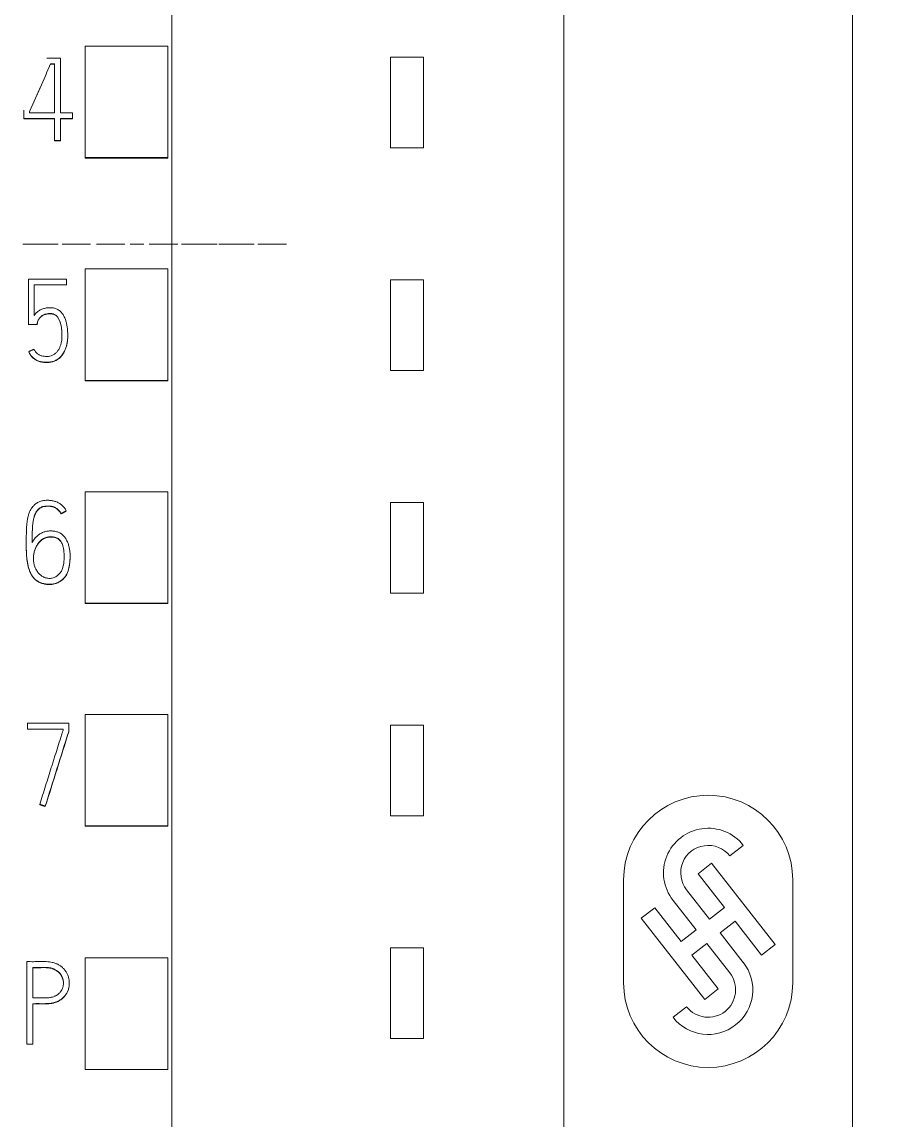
# Model space of a CAD drawing. Header units: millimetres. Extents: x 42151 to 59780, y 37376 to 44547.
# Drawn here: x 48066.19 to 48087.11, y 43200.67 to 43227.3 of the extents above; entities that cross this region are included whole.
import ezdxf

# ---------------------------------------------------------------- set-up
doc = ezdxf.new("R2010")
doc.units = ezdxf.units.MM
doc.set_wipeout_variables(frame=1)
doc.layers.add('000-PI-Oprema', color=30, linetype='Continuous', lineweight=5)
doc.layers.add('SI-ORMAR-Oprema', color=30, linetype='Continuous', lineweight=5)

# ---------------------------------------------------------------- blocks, each defined once
blk = doc.blocks.new('6ES7522-1BL01-0AB0')
blk.add_wipeout([(-17.4, 69.029), (17.4, 69.029), (17.4, -77.971), (-17.4, -77.971)]).dxf.layer = 'SI-ORMAR-Oprema'
at = {"layer": 'SI-ORMAR-Oprema', "linetype": 'Continuous'}
for p, q in [((-13, 54.429), (-13, -54.387)), ((-3.5, -51.671), (-3.5, 26.171)), ((3.5, 26.171), (3.5, -51.671)), ((-15.1, -25.21), (-15.1, -22.509)), ((-13.1, -22.509), (-15.1, -22.509)), ((-13.1, -25.21), (-13.1, -22.509)), ((-16.032, -22.797), (-15.702, -22.797)), ((-15.702, -22.797), (-15.702, -24.127)), ((-7.7, -24.971), (-7.7, -22.771)), ((-7.7, -22.771), (-6.9, -22.771)), ((-6.9, -22.771), (-6.9, -24.971)), ((-15.94, -22.935), (-15.94, -22.941)), ((-15.843, -22.935), (-15.94, -22.935)), ((-15.94, -22.941), (-15.843, -22.941)), ((-15.843, -24.127), (-15.843, -22.935)), ((-16.592, -24.266), (-16.592, -24.061)), ((-16.454, -24.091), (-16.454, -24.127)), ((-16.454, -24.127), (-15.843, -24.127)), ((-15.702, -24.127), (-15.408, -24.127)), ((-15.408, -24.127), (-15.408, -24.266)), ((-16.592, -24.266), (-16.592, -24.272)), ((-15.843, -24.266), (-16.592, -24.266)), ((-16.592, -24.272), (-15.843, -24.272)), ((-15.843, -24.796), (-15.843, -24.266)), ((-15.702, -24.266), (-15.702, -24.796)), ((-15.408, -24.266), (-15.702, -24.266)), ((-15.702, -24.272), (-15.408, -24.272)), ((-15.408, -24.266), (-15.408, -24.272)), ((-15.843, -24.796), (-15.843, -24.802)), ((-15.702, -24.796), (-15.843, -24.796)), ((-15.843, -24.802), (-15.702, -24.802)), ((-15.702, -24.796), (-15.702, -24.802)), ((-6.9, -24.971), (-7.7, -24.971)), ((-15.1, -25.222), (-15.1, -25.21)), ((-13.1, -25.21), (-15.1, -25.21)), ((-13.1, -25.222), (-15.1, -25.222)), ((-13.1, -25.222), (-13.1, -25.21)), ((-15.1, -30.612), (-15.1, -27.911)), ((-13.1, -27.911), (-15.1, -27.911)), ((-13.1, -30.612), (-13.1, -27.911)), ((-16.476, -28.159), (-16.476, -29.257)), ((-15.552, -28.159), (-16.476, -28.159)), ((-15.552, -28.297), (-15.552, -28.159)), ((-7.7, -30.371), (-7.7, -28.171)), ((-7.7, -28.171), (-6.9, -28.171)), ((-6.9, -28.171), (-6.9, -30.371)), ((-16.337, -29.035), (-16.337, -28.297)), ((-16.337, -28.297), (-15.552, -28.297)), ((-15.552, -28.297), (-15.552, -28.304)), ((-16.476, -29.257), (-16.476, -29.263)), ((-16.476, -29.257), (-16.265, -29.257)), ((-16.265, -29.257), (-16.265, -29.263)), ((-15.524, -29.522), (-15.524, -29.516)), ((-16.47, -29.914), (-16.47, -29.921)), ((-15.1, -30.622), (-15.1, -30.612)), ((-13.1, -30.612), (-15.1, -30.612)), ((-13.1, -30.622), (-13.1, -30.612)), ((-6.9, -30.371), (-7.7, -30.371)), ((-13.1, -30.622), (-15.1, -30.622)), ((-15.1, -36.014), (-15.1, -33.312)), ((-13.1, -33.312), (-15.1, -33.312)), ((-13.1, -36.014), (-13.1, -33.312)), ((-15.559, -33.774), (-15.559, -33.781)), ((-7.7, -33.571), (-6.9, -33.571)), ((-7.7, -35.771), (-7.7, -33.571)), ((-6.9, -33.571), (-6.9, -35.771)), ((-15.687, -33.841), (-15.687, -33.847)), ((-16.53, -34.581), (-16.53, -34.587)), ((-15.467, -34.881), (-15.467, -34.875)), ((-6.9, -35.771), (-7.7, -35.771)), ((-15.1, -36.022), (-15.1, -36.014)), ((-13.1, -36.014), (-15.1, -36.014)), ((-13.1, -36.022), (-15.1, -36.022)), ((-13.1, -36.022), (-13.1, -36.014)), ((-15.1, -41.415), (-15.1, -38.714)), ((-13.1, -38.714), (-15.1, -38.714)), ((-13.1, -41.415), (-13.1, -38.714)), ((-16.499, -39.065), (-16.499, -38.924)), ((-16.499, -38.924), (-15.501, -38.924)), ((-15.639, -39.065), (-16.499, -39.065)), ((-15.639, -39.104), (-15.639, -39.065)), ((-15.501, -38.924), (-15.501, -39.126)), ((-15.501, -39.126), (-15.501, -39.133)), ((-7.7, -38.971), (-6.9, -38.971)), ((-7.7, -41.171), (-7.7, -38.971)), ((-6.9, -38.971), (-6.9, -41.171)), ((-16.202, -40.892), (-16.202, -40.898)), ((-16.069, -40.936), (-16.069, -40.942)), ((-6.9, -41.171), (-7.7, -41.171)), ((-15.1, -41.422), (-15.1, -41.415)), ((-13.1, -41.415), (-15.1, -41.415)), ((-13.1, -41.422), (-15.1, -41.422)), ((-13.1, -41.422), (-13.1, -41.415)), ((0.524, -42.144), (0.852, -41.887)), ((0.083, -42.321), (-0.245, -42.578)), ((1.622, -44.289), (0.083, -42.321)), ((-0.245, -42.578), (0.396, -43.397)), ((-2.05, -42.721), (-2.05, -45.221)), ((2.05, -45.221), (2.05, -42.721)), ((0.036, -43.679), (-0.524, -42.963)), ((-1.294, -43.398), (-1.622, -43.654)), ((-0.653, -44.217), (-1.294, -43.398)), ((-0.852, -43.22), (-0.293, -43.936)), ((0.396, -43.397), (0.036, -43.679)), ((-1.622, -43.654), (-0.083, -45.622)), ((0.293, -44.007), (0.653, -43.726)), ((0.653, -43.726), (1.294, -44.545)), ((-0.293, -43.936), (-0.653, -44.217)), ((0.852, -44.723), (0.293, -44.007)), ((-7.7, -46.571), (-7.7, -44.371)), ((-7.7, -44.371), (-6.9, -44.371)), ((-6.9, -44.371), (-6.9, -46.571)), ((-0.396, -44.546), (-0.036, -44.264)), ((-0.036, -44.264), (0.524, -44.98)), ((1.294, -44.545), (1.622, -44.289)), ((-16.513, -44.706), (-16.513, -46.708)), ((-15.1, -47.317), (-15.1, -44.616)), ((-13.1, -44.616), (-15.1, -44.616)), ((-13.1, -47.317), (-13.1, -44.616)), ((0.245, -45.365), (-0.396, -44.546)), ((-16.372, -45.583), (-16.372, -44.847)), ((-15.487, -45.234), (-15.487, -45.228)), ((-0.083, -45.622), (0.245, -45.365)), ((-16.372, -46.708), (-16.372, -45.725)), ((-0.524, -45.799), (-0.852, -46.056)), ((-6.9, -46.571), (-7.7, -46.571)), ((-16.513, -46.708), (-16.372, -46.708)), ((-15.1, -47.321), (-15.1, -47.317)), ((-13.1, -47.317), (-15.1, -47.317)), ((-13.1, -47.321), (-15.1, -47.321)), ((-13.1, -47.321), (-13.1, -47.317))]:
    blk.add_line(p, q, dxfattribs=at)
for centre, radius, start, end in [((0, -42.721), 2.05, 0, 180), ((0, -42.553), 1.082, 38.0252, 218.0252), ((0, -42.553), 0.665, 38.0252, 218.0252), ((0, -45.389), 1.082, 218.0252, 38.0252), ((0, -45.389), 0.665, 218.0252, 38.0252), ((0, -45.221), 2.05, 180, 0)]:
    blk.add_arc(centre, radius, start, end, dxfattribs=at)
for centre, major_axis, ratio, start_param, end_param in [((-3.529, -62.951), (313.796, 999.598), 0.017716, 1.552522, 1.554333), ((-3.518, -62.96), (313.87, 999.835), 0.017722, 1.552527, 1.554337)]:
    blk.add_ellipse(centre, major_axis=major_axis, ratio=ratio, start_param=start_param, end_param=end_param, dxfattribs=at)
for points, knots in [([(-15.94, -22.935), (-15.951, -22.959), (-15.961, -22.984), (-15.983, -23.032), (-15.993, -23.056), (-16.025, -23.128), (-16.046, -23.176), (-16.089, -23.273), (-16.11, -23.321), (-16.153, -23.418), (-16.174, -23.466), (-16.217, -23.562), (-16.238, -23.61), (-16.281, -23.706), (-16.303, -23.755), (-16.345, -23.851), (-16.367, -23.899), (-16.399, -23.971), (-16.41, -23.995), (-16.426, -24.031), (-16.432, -24.043), (-16.442, -24.067), (-16.448, -24.079), (-16.454, -24.091)], [0, 0, 0, 0, 0.0625, 0.0625, 0.125, 0.125, 0.25, 0.25, 0.375, 0.375, 0.5, 0.5, 0.625, 0.625, 0.75, 0.75, 0.875, 0.875, 0.9375, 0.9375, 0.96875, 0.96875, 1, 1, 1, 1]), ([(-16.454, -24.098), (-16.448, -24.086), (-16.442, -24.074), (-16.432, -24.05), (-16.426, -24.038), (-16.41, -24.001), (-16.399, -23.977), (-16.367, -23.905), (-16.345, -23.857), (-16.303, -23.761), (-16.281, -23.713), (-16.238, -23.616), (-16.217, -23.568), (-16.174, -23.472), (-16.153, -23.424), (-16.11, -23.327), (-16.089, -23.279), (-16.046, -23.183), (-16.025, -23.134), (-15.993, -23.062), (-15.983, -23.038), (-15.961, -22.99), (-15.951, -22.966), (-15.94, -22.941)], [0, 0, 0, 0, 0.03125, 0.03125, 0.0625, 0.0625, 0.125, 0.125, 0.25, 0.25, 0.375, 0.375, 0.5, 0.5, 0.625, 0.625, 0.75, 0.75, 0.875, 0.875, 0.9375, 0.9375, 1, 1, 1, 1]), ([(-16.374, -27.311), (-16.25, -27.311), (-16.125, -27.311), (-16.001, -27.311), (-15.96, -27.311), (-15.919, -27.311), (-15.878, -27.311), (-15.837, -27.311), (-15.795, -27.311), (-15.753, -27.311), (-15.873, -27.311), (-15.993, -27.311), (-16.112, -27.311), (-16.161, -27.311), (-16.209, -27.311), (-16.258, -27.311), (-16.377, -27.311), (-16.495, -27.311), (-16.614, -27.311), (-16.575, -27.311), (-16.536, -27.311), (-16.497, -27.311), (-16.456, -27.311), (-16.415, -27.311), (-16.374, -27.311)], [0, 0, 0, 0, 0.102754, 0.102754, 0.102754, 0.205071, 0.205071, 0.205071, 0.239517, 0.239517, 0.239517, 0.532428, 0.532428, 0.532428, 0.572713, 0.572713, 0.572713, 0.865353, 0.865353, 0.865353, 0.897683, 0.897683, 0.897683, 1, 1, 1, 1]), ([(-16.125, -27.311), (-16.095, -27.311), (-16.066, -27.311), (-16.036, -27.311), (-16.137, -27.311), (-16.238, -27.311), (-16.339, -27.311), (-16.309, -27.311), (-16.278, -27.311), (-16.223, -27.311), (-16.203, -27.311), (-16.186, -27.311), (-16.168, -27.311), (-16.147, -27.311), (-16.125, -27.311)], [0, 0, 0, 0, 0.214674, 0.214674, 0.214674, 0.449143, 0.449143, 0.449143, 0.663766, 0.663766, 0.840009, 0.840009, 0.840009, 1, 1, 1, 1]), ([(-15.058, -27.311), (-15.116, -27.311), (-15.202, -27.311), (-15.547, -27.311), (-15.662, -27.311), (-15.662, -27.311), (-15.634, -27.311), (-15.521, -27.311), (-15.434, -27.311), (-15.189, -27.311), (-15.096, -27.311), (-14.995, -27.311), (-14.974, -27.311), (-14.974, -27.311), (-15.002, -27.311), (-15.058, -27.311)], [0, 0, 0, 0, 0.124815, 0.124815, 0.371879, 0.371879, 0.499452, 0.499452, 0.627025, 0.627025, 0.768837, 0.768837, 0.877113, 0.877113, 1, 1, 1, 1]), ([(-15.505, -27.311), (-15.468, -27.311), (-15.406, -27.311), (-15.237, -27.311), (-15.178, -27.311), (-15.108, -27.311), (-15.091, -27.311), (-15.091, -27.311), (-15.104, -27.311), (-15.168, -27.311), (-15.23, -27.311), (-15.398, -27.311), (-15.458, -27.311), (-15.528, -27.311), (-15.545, -27.311), (-15.545, -27.311), (-15.532, -27.311), (-15.505, -27.311)], [0, 0, 0, 0, 0.148649, 0.148649, 0.283946, 0.283946, 0.397779, 0.397779, 0.501147, 0.501147, 0.64939, 0.64939, 0.785131, 0.785131, 0.900096, 0.900096, 1, 1, 1, 1]), ([(-14.226, -27.311), (-14.283, -27.311), (-14.369, -27.311), (-14.714, -27.311), (-14.829, -27.311), (-14.829, -27.311), (-14.801, -27.311), (-14.688, -27.311), (-14.602, -27.311), (-14.356, -27.311), (-14.263, -27.311), (-14.162, -27.311), (-14.141, -27.311), (-14.141, -27.311), (-14.169, -27.311), (-14.226, -27.311)], [0, 0, 0, 0, 0.124815, 0.124815, 0.371879, 0.371879, 0.499452, 0.499452, 0.627025, 0.627025, 0.768837, 0.768837, 0.877113, 0.877113, 1, 1, 1, 1]), ([(-14.672, -27.311), (-14.636, -27.311), (-14.573, -27.311), (-14.404, -27.311), (-14.345, -27.311), (-14.275, -27.311), (-14.258, -27.311), (-14.258, -27.311), (-14.271, -27.311), (-14.335, -27.311), (-14.397, -27.311), (-14.566, -27.311), (-14.625, -27.311), (-14.695, -27.311), (-14.712, -27.311), (-14.712, -27.311), (-14.699, -27.311), (-14.672, -27.311)], [0, 0, 0, 0, 0.148649, 0.148649, 0.283946, 0.283946, 0.397779, 0.397779, 0.501147, 0.501147, 0.64939, 0.64939, 0.785131, 0.785131, 0.900096, 0.900096, 1, 1, 1, 1]), ([(-14.01, -27.311), (-14.01, -27.311), (-14.01, -27.311), (-14.01, -27.311), (-13.899, -27.311), (-13.788, -27.311), (-13.677, -27.311), (-13.677, -27.311), (-13.677, -27.311), (-13.677, -27.311), (-13.788, -27.311), (-13.899, -27.311), (-14.01, -27.311)], [0, 0, 0, 0, 0.104454, 0.104454, 0.104454, 0.5, 0.5, 0.5, 0.604454, 0.604454, 0.604454, 1, 1, 1, 1]), ([(-12.943, -27.311), (-13, -27.311), (-13.086, -27.311), (-13.432, -27.311), (-13.547, -27.311), (-13.547, -27.311), (-13.518, -27.311), (-13.406, -27.311), (-13.319, -27.311), (-13.074, -27.311), (-12.981, -27.311), (-12.88, -27.311), (-12.859, -27.311), (-12.859, -27.311), (-12.887, -27.311), (-12.943, -27.311)], [0, 0, 0, 0, 0.124815, 0.124815, 0.371879, 0.371879, 0.499452, 0.499452, 0.627025, 0.627025, 0.768837, 0.768837, 0.877113, 0.877113, 1, 1, 1, 1]), ([(-13.39, -27.311), (-13.353, -27.311), (-13.291, -27.311), (-13.122, -27.311), (-13.063, -27.311), (-12.992, -27.311), (-12.976, -27.311), (-12.976, -27.311), (-12.989, -27.311), (-13.053, -27.311), (-13.115, -27.311), (-13.283, -27.311), (-13.343, -27.311), (-13.413, -27.311), (-13.429, -27.311), (-13.429, -27.311), (-13.416, -27.311), (-13.39, -27.311)], [0, 0, 0, 0, 0.148649, 0.148649, 0.283946, 0.283946, 0.397779, 0.397779, 0.501147, 0.501147, 0.64939, 0.64939, 0.785131, 0.785131, 0.900096, 0.900096, 1, 1, 1, 1]), ([(-12.526, -27.311), (-12.401, -27.311), (-12.277, -27.311), (-12.153, -27.311), (-12.112, -27.311), (-12.071, -27.311), (-12.03, -27.311), (-11.988, -27.311), (-11.947, -27.311), (-11.905, -27.311), (-12.025, -27.311), (-12.144, -27.311), (-12.264, -27.311), (-12.312, -27.311), (-12.361, -27.311), (-12.41, -27.311), (-12.528, -27.311), (-12.647, -27.311), (-12.766, -27.311), (-12.727, -27.311), (-12.687, -27.311), (-12.648, -27.311), (-12.607, -27.311), (-12.566, -27.311), (-12.526, -27.311)], [0, 0, 0, 0, 0.102754, 0.102754, 0.102754, 0.205071, 0.205071, 0.205071, 0.239517, 0.239517, 0.239517, 0.532428, 0.532428, 0.532428, 0.572713, 0.572713, 0.572713, 0.865353, 0.865353, 0.865353, 0.897683, 0.897683, 0.897683, 1, 1, 1, 1]), ([(-12.277, -27.311), (-12.247, -27.311), (-12.217, -27.311), (-12.188, -27.311), (-12.289, -27.311), (-12.39, -27.311), (-12.491, -27.311), (-12.461, -27.311), (-12.43, -27.311), (-12.375, -27.311), (-12.355, -27.311), (-12.338, -27.311), (-12.319, -27.311), (-12.299, -27.311), (-12.277, -27.311)], [0, 0, 0, 0, 0.214674, 0.214674, 0.214674, 0.449143, 0.449143, 0.449143, 0.663766, 0.663766, 0.840009, 0.840009, 0.840009, 1, 1, 1, 1]), ([(-11.625, -27.311), (-11.501, -27.311), (-11.377, -27.311), (-11.252, -27.311), (-11.211, -27.311), (-11.171, -27.311), (-11.13, -27.311), (-11.088, -27.311), (-11.046, -27.311), (-11.005, -27.311), (-11.124, -27.311), (-11.244, -27.311), (-11.363, -27.311), (-11.412, -27.311), (-11.461, -27.311), (-11.509, -27.311), (-11.628, -27.311), (-11.747, -27.311), (-11.865, -27.311), (-11.826, -27.311), (-11.787, -27.311), (-11.748, -27.311), (-11.707, -27.311), (-11.666, -27.311), (-11.625, -27.311)], [0, 0, 0, 0, 0.102754, 0.102754, 0.102754, 0.205071, 0.205071, 0.205071, 0.239517, 0.239517, 0.239517, 0.532428, 0.532428, 0.532428, 0.572713, 0.572713, 0.572713, 0.865353, 0.865353, 0.865353, 0.897683, 0.897683, 0.897683, 1, 1, 1, 1]), ([(-11.376, -27.311), (-11.346, -27.311), (-11.317, -27.311), (-11.287, -27.311), (-11.388, -27.311), (-11.489, -27.311), (-11.59, -27.311), (-11.56, -27.311), (-11.53, -27.311), (-11.474, -27.311), (-11.454, -27.311), (-11.437, -27.311), (-11.419, -27.311), (-11.398, -27.311), (-11.376, -27.311)], [0, 0, 0, 0, 0.214674, 0.214674, 0.214674, 0.449143, 0.449143, 0.449143, 0.663766, 0.663766, 0.840009, 0.840009, 0.840009, 1, 1, 1, 1]), ([(-10.31, -27.311), (-10.367, -27.311), (-10.453, -27.311), (-10.798, -27.311), (-10.913, -27.311), (-10.913, -27.311), (-10.885, -27.311), (-10.772, -27.311), (-10.685, -27.311), (-10.44, -27.311), (-10.347, -27.311), (-10.246, -27.311), (-10.225, -27.311), (-10.225, -27.311), (-10.253, -27.311), (-10.31, -27.311)], [0, 0, 0, 0, 0.124815, 0.124815, 0.371879, 0.371879, 0.499452, 0.499452, 0.627025, 0.627025, 0.768837, 0.768837, 0.877113, 0.877113, 1, 1, 1, 1]), ([(-10.756, -27.311), (-10.72, -27.311), (-10.657, -27.311), (-10.488, -27.311), (-10.429, -27.311), (-10.359, -27.311), (-10.342, -27.311), (-10.342, -27.311), (-10.355, -27.311), (-10.419, -27.311), (-10.481, -27.311), (-10.65, -27.311), (-10.709, -27.311), (-10.779, -27.311), (-10.796, -27.311), (-10.796, -27.311), (-10.783, -27.311), (-10.756, -27.311)], [0, 0, 0, 0, 0.148649, 0.148649, 0.283946, 0.283946, 0.397779, 0.397779, 0.501147, 0.501147, 0.64939, 0.64939, 0.785131, 0.785131, 0.900096, 0.900096, 1, 1, 1, 1]), ([(-16.47, -29.914), (-16.458, -29.941), (-16.444, -29.966), (-16.42, -30.002), (-16.412, -30.014), (-16.393, -30.036), (-16.382, -30.047), (-16.361, -30.067), (-16.35, -30.076), (-16.327, -30.093), (-16.315, -30.101), (-16.29, -30.116), (-16.277, -30.123), (-16.25, -30.135), (-16.237, -30.14), (-16.209, -30.15), (-16.195, -30.154), (-16.167, -30.161), (-16.152, -30.163), (-16.123, -30.167), (-16.109, -30.169), (-16.087, -30.17), (-16.08, -30.17), (-16.065, -30.171), (-16.058, -30.171), (-16.036, -30.172), (-16.021, -30.172), (-15.992, -30.172), (-15.977, -30.171), (-15.948, -30.167), (-15.934, -30.165), (-15.905, -30.159), (-15.89, -30.155), (-15.849, -30.141), (-15.822, -30.129), (-15.783, -30.107), (-15.771, -30.1), (-15.747, -30.082), (-15.736, -30.073), (-15.714, -30.054), (-15.703, -30.044), (-15.683, -30.022), (-15.673, -30.011), (-15.647, -29.976), (-15.631, -29.951), (-15.61, -29.913), (-15.603, -29.9), (-15.591, -29.873), (-15.585, -29.86), (-15.569, -29.819), (-15.56, -29.791), (-15.545, -29.734), (-15.539, -29.706), (-15.533, -29.663), (-15.531, -29.648), (-15.528, -29.619), (-15.527, -29.604), (-15.524, -29.56), (-15.524, -29.531), (-15.525, -29.473), (-15.527, -29.414), (-15.532, -29.356), (-15.54, -29.299), (-15.545, -29.27), (-15.554, -29.227), (-15.558, -29.212), (-15.565, -29.184), (-15.57, -29.17), (-15.583, -29.128), (-15.594, -29.101), (-15.614, -29.061), (-15.621, -29.048), (-15.635, -29.022), (-15.643, -29.01), (-15.669, -28.975), (-15.688, -28.953), (-15.733, -28.913), (-15.757, -28.897), (-15.797, -28.877), (-15.811, -28.872), (-15.839, -28.863), (-15.853, -28.859), (-15.882, -28.854), (-15.897, -28.852), (-15.926, -28.85), (-15.941, -28.849), (-15.971, -28.85), (-15.985, -28.85), (-16.014, -28.853), (-16.029, -28.854), (-16.058, -28.859), (-16.072, -28.862), (-16.101, -28.869), (-16.115, -28.873), (-16.143, -28.883), (-16.157, -28.888), (-16.183, -28.901), (-16.196, -28.908), (-16.221, -28.923), (-16.234, -28.931), (-16.257, -28.949), (-16.268, -28.959), (-16.29, -28.979), (-16.3, -28.989), (-16.319, -29.011), (-16.329, -29.023), (-16.337, -29.035)], [0, 0, 0, 0, 0.03125, 0.03125, 0.046875, 0.046875, 0.0625, 0.0625, 0.078125, 0.078125, 0.09375, 0.09375, 0.109375, 0.109375, 0.125, 0.125, 0.140625, 0.140625, 0.15625, 0.15625, 0.171875, 0.171875, 0.179688, 0.179688, 0.1875, 0.1875, 0.203125, 0.203125, 0.21875, 0.21875, 0.234375, 0.234375, 0.25, 0.25, 0.28125, 0.28125, 0.296875, 0.296875, 0.3125, 0.3125, 0.328125, 0.328125, 0.34375, 0.34375, 0.375, 0.375, 0.390625, 0.390625, 0.40625, 0.40625, 0.4375, 0.4375, 0.46875, 0.46875, 0.484375, 0.484375, 0.5, 0.5, 0.53125, 0.53125, 0.5625, 0.59375, 0.59375, 0.625, 0.625, 0.640625, 0.640625, 0.65625, 0.65625, 0.6875, 0.6875, 0.703125, 0.703125, 0.71875, 0.71875, 0.75, 0.75, 0.78125, 0.78125, 0.796875, 0.796875, 0.8125, 0.8125, 0.828125, 0.828125, 0.84375, 0.84375, 0.859375, 0.859375, 0.875, 0.875, 0.890625, 0.890625, 0.90625, 0.90625, 0.921875, 0.921875, 0.9375, 0.9375, 0.953125, 0.953125, 0.96875, 0.96875, 0.984375, 0.984375, 1, 1, 1, 1]), ([(-16.265, -29.257), (-16.264, -29.234), (-16.261, -29.211), (-16.252, -29.177), (-16.248, -29.166), (-16.239, -29.145), (-16.234, -29.135), (-16.222, -29.115), (-16.215, -29.106), (-16.2, -29.088), (-16.192, -29.08), (-16.175, -29.065), (-16.166, -29.057), (-16.147, -29.044), (-16.137, -29.037), (-16.117, -29.026), (-16.107, -29.021), (-16.086, -29.012), (-16.075, -29.008), (-16.041, -28.998), (-16.019, -28.994), (-15.984, -28.991), (-15.972, -28.991), (-15.949, -28.991), (-15.938, -28.991), (-15.915, -28.993), (-15.903, -28.995), (-15.886, -28.999), (-15.881, -29), (-15.87, -29.003), (-15.864, -29.005), (-15.848, -29.011), (-15.837, -29.016), (-15.818, -29.028), (-15.808, -29.035), (-15.791, -29.051), (-15.783, -29.059), (-15.768, -29.077), (-15.762, -29.087), (-15.743, -29.116), (-15.733, -29.137), (-15.715, -29.179), (-15.707, -29.201), (-15.688, -29.268), (-15.679, -29.312), (-15.67, -29.381), (-15.668, -29.404), (-15.665, -29.45), (-15.664, -29.473), (-15.663, -29.542), (-15.665, -29.587), (-15.674, -29.656), (-15.677, -29.678), (-15.685, -29.712), (-15.688, -29.723), (-15.694, -29.746), (-15.697, -29.757), (-15.708, -29.79), (-15.717, -29.811), (-15.733, -29.842), (-15.738, -29.852), (-15.75, -29.872), (-15.756, -29.882), (-15.777, -29.91), (-15.791, -29.928), (-15.816, -29.952), (-15.825, -29.96), (-15.843, -29.974), (-15.853, -29.981), (-15.872, -29.993), (-15.882, -29.999), (-15.904, -30.008), (-15.914, -30.012), (-15.948, -30.023), (-15.971, -30.027), (-16.005, -30.03), (-16.017, -30.031), (-16.04, -30.031), (-16.052, -30.031), (-16.087, -30.03), (-16.11, -30.028), (-16.143, -30.021), (-16.155, -30.018), (-16.177, -30.011), (-16.188, -30.006), (-16.22, -29.992), (-16.239, -29.98), (-16.267, -29.958), (-16.276, -29.951), (-16.292, -29.934), (-16.308, -29.917), (-16.32, -29.897), (-16.332, -29.877), (-16.338, -29.867), (-16.343, -29.856)], [0, 0, 0, 0, 0.03125, 0.03125, 0.046875, 0.046875, 0.0625, 0.0625, 0.078125, 0.078125, 0.09375, 0.09375, 0.109375, 0.109375, 0.125, 0.125, 0.140625, 0.140625, 0.15625, 0.15625, 0.1875, 0.1875, 0.203125, 0.203125, 0.21875, 0.21875, 0.234375, 0.234375, 0.242187, 0.242187, 0.25, 0.25, 0.265625, 0.265625, 0.28125, 0.28125, 0.296875, 0.296875, 0.3125, 0.3125, 0.34375, 0.34375, 0.375, 0.375, 0.4375, 0.4375, 0.46875, 0.46875, 0.5, 0.5, 0.5625, 0.5625, 0.59375, 0.59375, 0.609375, 0.609375, 0.625, 0.625, 0.65625, 0.65625, 0.671875, 0.671875, 0.6875, 0.6875, 0.71875, 0.71875, 0.734375, 0.734375, 0.75, 0.75, 0.765625, 0.765625, 0.78125, 0.78125, 0.8125, 0.8125, 0.828125, 0.828125, 0.84375, 0.84375, 0.875, 0.875, 0.890625, 0.890625, 0.90625, 0.90625, 0.9375, 0.9375, 0.953125, 0.953125, 0.96875, 0.984375, 0.984375, 1, 1, 1, 1]), ([(-15.664, -29.52), (-15.664, -29.515), (-15.664, -29.509), (-15.664, -29.48), (-15.665, -29.457), (-15.668, -29.411), (-15.67, -29.389), (-15.676, -29.343), (-15.679, -29.32), (-15.688, -29.275), (-15.694, -29.252), (-15.704, -29.219), (-15.708, -29.208), (-15.715, -29.186), (-15.719, -29.175), (-15.733, -29.143), (-15.743, -29.123), (-15.761, -29.093), (-15.768, -29.084), (-15.783, -29.066), (-15.791, -29.057), (-15.808, -29.042), (-15.817, -29.035), (-15.837, -29.023), (-15.847, -29.018), (-15.869, -29.009), (-15.88, -29.006), (-15.903, -29.001), (-15.914, -29), (-15.937, -28.997), (-15.949, -28.997), (-15.972, -28.997), (-15.983, -28.997), (-16.007, -28.999), (-16.018, -29.001), (-16.041, -29.005), (-16.063, -29.01), (-16.085, -29.018), (-16.106, -29.027), (-16.117, -29.032), (-16.147, -29.049), (-16.166, -29.062), (-16.191, -29.086), (-16.199, -29.094), (-16.214, -29.112), (-16.221, -29.121), (-16.234, -29.141), (-16.239, -29.151), (-16.248, -29.172), (-16.252, -29.183), (-16.258, -29.206), (-16.26, -29.217), (-16.263, -29.24), (-16.264, -29.252), (-16.265, -29.263)], [0, 0, 0, 0, 0.015899, 0.015899, 0.077406, 0.077406, 0.138912, 0.138912, 0.200418, 0.200418, 0.261925, 0.261925, 0.292678, 0.292678, 0.323431, 0.323431, 0.384937, 0.384937, 0.41569, 0.41569, 0.446443, 0.446443, 0.477197, 0.477197, 0.50795, 0.50795, 0.538703, 0.538703, 0.569456, 0.569456, 0.600209, 0.600209, 0.630962, 0.630962, 0.661715, 0.661715, 0.692469, 0.723222, 0.723222, 0.753975, 0.753975, 0.815481, 0.815481, 0.846234, 0.846234, 0.876987, 0.876987, 0.907741, 0.907741, 0.938494, 0.938494, 0.969247, 0.969247, 1, 1, 1, 1]), ([(-15.524, -29.522), (-15.524, -29.544), (-15.525, -29.565), (-15.527, -29.616), (-15.529, -29.645), (-15.535, -29.688), (-15.538, -29.702), (-15.543, -29.731), (-15.547, -29.746), (-15.557, -29.788), (-15.566, -29.816), (-15.587, -29.871), (-15.599, -29.898), (-15.626, -29.95), (-15.642, -29.975), (-15.668, -30.01), (-15.677, -30.022), (-15.697, -30.043), (-15.707, -30.054), (-15.74, -30.084), (-15.763, -30.102), (-15.801, -30.124), (-15.814, -30.131), (-15.841, -30.143), (-15.855, -30.149), (-15.896, -30.163), (-15.925, -30.17), (-15.969, -30.176), (-15.983, -30.177), (-16.013, -30.179), (-16.028, -30.179), (-16.057, -30.178), (-16.071, -30.177), (-16.101, -30.175), (-16.115, -30.174), (-16.145, -30.171), (-16.159, -30.168), (-16.188, -30.162), (-16.202, -30.158), (-16.23, -30.149), (-16.244, -30.144), (-16.271, -30.132), (-16.284, -30.125), (-16.31, -30.11), (-16.322, -30.102), (-16.346, -30.085), (-16.358, -30.075), (-16.38, -30.056), (-16.39, -30.045), (-16.409, -30.023), (-16.418, -30.011), (-16.444, -29.974), (-16.458, -29.948), (-16.47, -29.921)], [0, 0, 0, 0, 0.044434, 0.044434, 0.104157, 0.104157, 0.134018, 0.134018, 0.16388, 0.16388, 0.223602, 0.223602, 0.283325, 0.283325, 0.343048, 0.343048, 0.37291, 0.37291, 0.402771, 0.402771, 0.462494, 0.462494, 0.492355, 0.492355, 0.522217, 0.522217, 0.58194, 0.58194, 0.611801, 0.611801, 0.641663, 0.641663, 0.671524, 0.671524, 0.701386, 0.701386, 0.731247, 0.731247, 0.761108, 0.761108, 0.79097, 0.79097, 0.820831, 0.820831, 0.850693, 0.850693, 0.880554, 0.880554, 0.910416, 0.910416, 0.940277, 0.940277, 1, 1, 1, 1]), ([(-15.559, -33.774), (-15.573, -33.749), (-15.589, -33.725), (-15.616, -33.691), (-15.625, -33.68), (-15.645, -33.659), (-15.655, -33.648), (-15.688, -33.619), (-15.711, -33.602), (-15.748, -33.58), (-15.761, -33.574), (-15.788, -33.562), (-15.801, -33.556), (-15.842, -33.542), (-15.87, -33.535), (-15.913, -33.527), (-15.927, -33.525), (-15.956, -33.522), (-15.97, -33.52), (-16.013, -33.518), (-16.042, -33.518), (-16.085, -33.522), (-16.1, -33.524), (-16.128, -33.529), (-16.142, -33.532), (-16.185, -33.543), (-16.211, -33.553), (-16.25, -33.573), (-16.263, -33.58), (-16.287, -33.596), (-16.299, -33.605), (-16.333, -33.632), (-16.354, -33.652), (-16.382, -33.685), (-16.391, -33.697), (-16.408, -33.72), (-16.415, -33.732), (-16.437, -33.77), (-16.449, -33.796), (-16.47, -33.851), (-16.478, -33.878), (-16.492, -33.934), (-16.497, -33.962), (-16.506, -34.019), (-16.51, -34.047), (-16.519, -34.133), (-16.523, -34.19), (-16.527, -34.305), (-16.528, -34.363), (-16.531, -34.535), (-16.532, -34.651), (-16.526, -34.794), (-16.524, -34.823), (-16.521, -34.88), (-16.518, -34.908), (-16.509, -34.994), (-16.5, -35.051), (-16.483, -35.121), (-16.48, -35.135), (-16.472, -35.163), (-16.467, -35.177), (-16.453, -35.218), (-16.443, -35.245), (-16.425, -35.284), (-16.418, -35.297), (-16.404, -35.323), (-16.397, -35.335), (-16.373, -35.372), (-16.355, -35.395), (-16.325, -35.426), (-16.314, -35.436), (-16.292, -35.454), (-16.28, -35.463), (-16.244, -35.487), (-16.218, -35.501), (-16.178, -35.518), (-16.164, -35.523), (-16.136, -35.532), (-16.122, -35.536), (-16.08, -35.546), (-16.052, -35.551), (-16.008, -35.555), (-15.994, -35.556), (-15.965, -35.556), (-15.95, -35.556), (-15.907, -35.553), (-15.879, -35.548), (-15.836, -35.538), (-15.823, -35.534), (-15.795, -35.524), (-15.781, -35.519), (-15.742, -35.501), (-15.716, -35.487), (-15.681, -35.462), (-15.669, -35.454), (-15.646, -35.435), (-15.636, -35.425), (-15.605, -35.394), (-15.587, -35.372), (-15.563, -35.335), (-15.556, -35.323), (-15.543, -35.297), (-15.537, -35.284), (-15.52, -35.243), (-15.511, -35.216), (-15.5, -35.174), (-15.497, -35.16), (-15.491, -35.131), (-15.489, -35.117), (-15.482, -35.074), (-15.478, -35.045), (-15.469, -34.959), (-15.466, -34.902), (-15.468, -34.815), (-15.47, -34.787), (-15.477, -34.729), (-15.481, -34.7), (-15.494, -34.643), (-15.501, -34.615), (-15.519, -34.559), (-15.53, -34.532), (-15.555, -34.479), (-15.569, -34.453), (-15.602, -34.406), (-15.621, -34.383), (-15.653, -34.353), (-15.665, -34.344), (-15.688, -34.327), (-15.701, -34.319), (-15.727, -34.306), (-15.74, -34.299), (-15.768, -34.289), (-15.782, -34.284), (-15.824, -34.273), (-15.853, -34.268), (-15.897, -34.264), (-15.912, -34.263), (-15.941, -34.262), (-15.956, -34.263), (-15.999, -34.265), (-16.028, -34.269), (-16.071, -34.279), (-16.086, -34.283), (-16.113, -34.292), (-16.127, -34.298), (-16.166, -34.316), (-16.192, -34.33), (-16.228, -34.355), (-16.24, -34.364), (-16.263, -34.382), (-16.273, -34.392), (-16.305, -34.422), (-16.324, -34.444), (-16.359, -34.492), (-16.375, -34.517), (-16.388, -34.543)], [0, 0, 0, 0, 0.015625, 0.015625, 0.023438, 0.023438, 0.03125, 0.03125, 0.046875, 0.046875, 0.054688, 0.054688, 0.0625, 0.0625, 0.078125, 0.078125, 0.085938, 0.085938, 0.09375, 0.09375, 0.109375, 0.109375, 0.117188, 0.117188, 0.125, 0.125, 0.140625, 0.140625, 0.148438, 0.148438, 0.15625, 0.15625, 0.171875, 0.171875, 0.179688, 0.179688, 0.1875, 0.1875, 0.203125, 0.203125, 0.21875, 0.21875, 0.234375, 0.234375, 0.25, 0.25, 0.28125, 0.28125, 0.3125, 0.3125, 0.375, 0.375, 0.390625, 0.390625, 0.40625, 0.40625, 0.4375, 0.4375, 0.445313, 0.445313, 0.453125, 0.453125, 0.46875, 0.46875, 0.476563, 0.476563, 0.484375, 0.484375, 0.5, 0.5, 0.507813, 0.507813, 0.515625, 0.515625, 0.53125, 0.53125, 0.539063, 0.539063, 0.546875, 0.546875, 0.5625, 0.5625, 0.570313, 0.570313, 0.578125, 0.578125, 0.59375, 0.59375, 0.601563, 0.601563, 0.609375, 0.609375, 0.625, 0.625, 0.632813, 0.632813, 0.640625, 0.640625, 0.65625, 0.65625, 0.664063, 0.664063, 0.671875, 0.671875, 0.6875, 0.6875, 0.695313, 0.695313, 0.703125, 0.703125, 0.71875, 0.71875, 0.75, 0.75, 0.765625, 0.765625, 0.78125, 0.78125, 0.796875, 0.796875, 0.8125, 0.8125, 0.828125, 0.828125, 0.84375, 0.84375, 0.851563, 0.851563, 0.859375, 0.859375, 0.867188, 0.867188, 0.875, 0.875, 0.890625, 0.890625, 0.898438, 0.898438, 0.90625, 0.90625, 0.921875, 0.921875, 0.929688, 0.929688, 0.9375, 0.9375, 0.953125, 0.953125, 0.960938, 0.960938, 0.96875, 0.96875, 0.984375, 0.984375, 1, 1, 1, 1]), ([(-16.388, -34.543), (-16.388, -34.482), (-16.388, -34.421), (-16.386, -34.329), (-16.385, -34.299), (-16.382, -34.238), (-16.381, -34.207), (-16.377, -34.147), (-16.375, -34.116), (-16.368, -34.056), (-16.364, -34.025), (-16.355, -33.98), (-16.351, -33.965), (-16.344, -33.935), (-16.34, -33.92), (-16.325, -33.876), (-16.314, -33.847), (-16.296, -33.813), (-16.292, -33.807), (-16.284, -33.793), (-16.279, -33.787), (-16.266, -33.768), (-16.256, -33.756), (-16.24, -33.739), (-16.234, -33.734), (-16.223, -33.723), (-16.216, -33.719), (-16.198, -33.705), (-16.184, -33.697), (-16.163, -33.687), (-16.156, -33.684), (-16.142, -33.678), (-16.134, -33.676), (-16.112, -33.669), (-16.097, -33.666), (-16.066, -33.661), (-16.051, -33.66), (-16.02, -33.658), (-16.004, -33.658), (-15.973, -33.659), (-15.958, -33.66), (-15.927, -33.664), (-15.905, -33.669), (-15.883, -33.675), (-15.868, -33.68), (-15.861, -33.683), (-15.839, -33.692), (-15.825, -33.699), (-15.798, -33.714), (-15.785, -33.723), (-15.767, -33.737), (-15.761, -33.743), (-15.75, -33.753), (-15.744, -33.759), (-15.728, -33.776), (-15.719, -33.788), (-15.701, -33.813), (-15.693, -33.827), (-15.687, -33.841)], [0, 0, 0, 0, 0.125, 0.125, 0.1875, 0.1875, 0.25, 0.25, 0.3125, 0.3125, 0.375, 0.375, 0.40625, 0.40625, 0.4375, 0.4375, 0.5, 0.5, 0.515625, 0.515625, 0.53125, 0.53125, 0.5625, 0.5625, 0.578125, 0.578125, 0.59375, 0.59375, 0.625, 0.625, 0.640625, 0.640625, 0.65625, 0.65625, 0.6875, 0.6875, 0.71875, 0.71875, 0.75, 0.75, 0.78125, 0.78125, 0.8125, 0.828125, 0.828125, 0.84375, 0.84375, 0.875, 0.875, 0.90625, 0.90625, 0.921875, 0.921875, 0.9375, 0.9375, 0.96875, 0.96875, 1, 1, 1, 1]), ([(-15.687, -33.847), (-15.7, -33.819), (-15.718, -33.794), (-15.744, -33.766), (-15.749, -33.76), (-15.76, -33.75), (-15.766, -33.744), (-15.784, -33.73), (-15.81, -33.713), (-15.837, -33.699), (-15.866, -33.687), (-15.881, -33.682), (-15.911, -33.674), (-15.926, -33.671), (-15.956, -33.666), (-15.972, -33.665), (-16.018, -33.663), (-16.049, -33.665), (-16.095, -33.672), (-16.11, -33.675), (-16.14, -33.684), (-16.154, -33.689), (-16.175, -33.699), (-16.182, -33.702), (-16.196, -33.71), (-16.202, -33.714), (-16.221, -33.728), (-16.239, -33.743), (-16.254, -33.76), (-16.264, -33.772), (-16.269, -33.779), (-16.283, -33.797), (-16.291, -33.81), (-16.306, -33.837), (-16.312, -33.851), (-16.324, -33.88), (-16.329, -33.895), (-16.344, -33.939), (-16.351, -33.968), (-16.363, -34.028), (-16.368, -34.059), (-16.375, -34.119), (-16.377, -34.15), (-16.381, -34.211), (-16.382, -34.242), (-16.385, -34.303), (-16.385, -34.334), (-16.388, -34.426), (-16.388, -34.488), (-16.388, -34.549)], [0, 0, 0, 0, 0.0625, 0.0625, 0.078125, 0.078125, 0.09375, 0.09375, 0.125, 0.15625, 0.15625, 0.1875, 0.1875, 0.21875, 0.21875, 0.25, 0.25, 0.3125, 0.3125, 0.34375, 0.34375, 0.375, 0.375, 0.390625, 0.390625, 0.40625, 0.40625, 0.4375, 0.453125, 0.453125, 0.46875, 0.46875, 0.5, 0.5, 0.53125, 0.53125, 0.5625, 0.5625, 0.625, 0.625, 0.6875, 0.6875, 0.75, 0.75, 0.8125, 0.8125, 0.875, 0.875, 1, 1, 1, 1]), ([(-15.467, -34.88), (-15.467, -34.927), (-15.47, -34.973), (-15.477, -35.048), (-15.481, -35.076), (-15.488, -35.119), (-15.491, -35.134), (-15.496, -35.162), (-15.5, -35.176), (-15.51, -35.219), (-15.519, -35.246), (-15.535, -35.287), (-15.541, -35.3), (-15.554, -35.326), (-15.562, -35.339), (-15.585, -35.376), (-15.603, -35.398), (-15.633, -35.429), (-15.644, -35.439), (-15.666, -35.458), (-15.678, -35.467), (-15.714, -35.492), (-15.739, -35.506), (-15.779, -35.524), (-15.792, -35.53), (-15.82, -35.539), (-15.834, -35.543), (-15.876, -35.554), (-15.904, -35.558), (-15.948, -35.562), (-15.963, -35.562), (-15.992, -35.562), (-16.006, -35.561), (-16.05, -35.557), (-16.078, -35.553), (-16.121, -35.542), (-16.135, -35.538), (-16.162, -35.529), (-16.176, -35.524), (-16.216, -35.508), (-16.241, -35.495), (-16.272, -35.475), (-16.278, -35.471), (-16.289, -35.462), (-16.295, -35.458), (-16.312, -35.444), (-16.323, -35.434), (-16.353, -35.403), (-16.371, -35.38), (-16.395, -35.344), (-16.403, -35.331), (-16.417, -35.306), (-16.424, -35.293), (-16.442, -35.254), (-16.453, -35.227), (-16.471, -35.172), (-16.479, -35.144), (-16.493, -35.088), (-16.499, -35.059), (-16.508, -35.002), (-16.516, -34.945), (-16.52, -34.888), (-16.524, -34.831), (-16.526, -34.802), (-16.53, -34.711), (-16.53, -34.649), (-16.53, -34.587)], [0, 0, 0, 0, 0.061997, 0.061997, 0.100843, 0.100843, 0.120266, 0.120266, 0.139688, 0.139688, 0.178534, 0.178534, 0.197957, 0.197957, 0.217379, 0.217379, 0.256225, 0.256225, 0.275648, 0.275648, 0.295071, 0.295071, 0.333916, 0.333916, 0.353339, 0.353339, 0.372762, 0.372762, 0.411607, 0.411607, 0.43103, 0.43103, 0.450453, 0.450453, 0.489298, 0.489298, 0.508721, 0.508721, 0.528144, 0.528144, 0.566989, 0.566989, 0.5767, 0.5767, 0.586412, 0.586412, 0.605835, 0.605835, 0.64468, 0.64468, 0.664103, 0.664103, 0.683526, 0.683526, 0.722371, 0.722371, 0.761217, 0.761217, 0.800062, 0.800062, 0.838908, 0.877753, 0.877753, 0.916599, 0.916599, 1, 1, 1, 1]), ([(-16.115, -34.449), (-16.09, -34.434), (-16.062, -34.424), (-16.02, -34.413), (-16.005, -34.41), (-15.976, -34.406), (-15.946, -34.404), (-15.917, -34.404), (-15.888, -34.406), (-15.873, -34.407), (-15.844, -34.412), (-15.829, -34.416), (-15.801, -34.425), (-15.788, -34.431), (-15.762, -34.445), (-15.75, -34.454), (-15.728, -34.473), (-15.718, -34.484), (-15.699, -34.507), (-15.691, -34.519), (-15.676, -34.544), (-15.669, -34.557), (-15.651, -34.598), (-15.642, -34.625), (-15.631, -34.668), (-15.628, -34.682), (-15.623, -34.711), (-15.621, -34.726), (-15.616, -34.769), (-15.614, -34.798), (-15.612, -34.857), (-15.611, -34.886), (-15.613, -34.973), (-15.618, -35.031), (-15.636, -35.117), (-15.643, -35.146), (-15.658, -35.187), (-15.664, -35.201), (-15.676, -35.228), (-15.683, -35.241), (-15.706, -35.278), (-15.725, -35.301), (-15.751, -35.327), (-15.756, -35.332), (-15.768, -35.341), (-15.773, -35.346), (-15.791, -35.359), (-15.803, -35.367), (-15.829, -35.381), (-15.842, -35.387), (-15.87, -35.398), (-15.898, -35.406), (-15.927, -35.411), (-15.956, -35.413), (-15.971, -35.414), (-16.001, -35.412), (-16.015, -35.41), (-16.044, -35.405), (-16.058, -35.401), (-16.1, -35.387), (-16.126, -35.373), (-16.163, -35.348), (-16.175, -35.339), (-16.197, -35.32), (-16.218, -35.3), (-16.238, -35.278), (-16.256, -35.255), (-16.265, -35.243), (-16.289, -35.206), (-16.303, -35.181), (-16.32, -35.14), (-16.325, -35.126), (-16.334, -35.098), (-16.338, -35.084), (-16.348, -35.041), (-16.352, -35.012), (-16.356, -34.969), (-16.356, -34.954), (-16.357, -34.925), (-16.357, -34.91), (-16.354, -34.866), (-16.351, -34.837), (-16.34, -34.78), (-16.333, -34.752), (-16.318, -34.71), (-16.313, -34.696), (-16.302, -34.669), (-16.295, -34.656), (-16.275, -34.617), (-16.26, -34.592), (-16.235, -34.557), (-16.226, -34.545), (-16.206, -34.523), (-16.196, -34.512), (-16.164, -34.482), (-16.141, -34.463), (-16.115, -34.449)], [0, 0, 0, 0, 0.03125, 0.03125, 0.046875, 0.046875, 0.0625, 0.078125, 0.078125, 0.09375, 0.09375, 0.109375, 0.109375, 0.125, 0.125, 0.140625, 0.140625, 0.15625, 0.15625, 0.171875, 0.171875, 0.1875, 0.1875, 0.21875, 0.21875, 0.234375, 0.234375, 0.25, 0.25, 0.28125, 0.28125, 0.3125, 0.3125, 0.375, 0.375, 0.40625, 0.40625, 0.421875, 0.421875, 0.4375, 0.4375, 0.46875, 0.46875, 0.476563, 0.476563, 0.484375, 0.484375, 0.5, 0.5, 0.515625, 0.515625, 0.53125, 0.546875, 0.546875, 0.5625, 0.5625, 0.578125, 0.578125, 0.59375, 0.59375, 0.625, 0.625, 0.640625, 0.640625, 0.65625, 0.671875, 0.671875, 0.6875, 0.6875, 0.71875, 0.71875, 0.734375, 0.734375, 0.75, 0.75, 0.78125, 0.78125, 0.796875, 0.796875, 0.8125, 0.8125, 0.84375, 0.84375, 0.875, 0.875, 0.890625, 0.890625, 0.90625, 0.90625, 0.9375, 0.9375, 0.953125, 0.953125, 0.96875, 0.96875, 1, 1, 1, 1]), ([(-16.115, -34.455), (-16.141, -34.47), (-16.164, -34.488), (-16.196, -34.518), (-16.206, -34.529), (-16.225, -34.551), (-16.234, -34.563), (-16.26, -34.598), (-16.275, -34.623), (-16.295, -34.662), (-16.302, -34.675), (-16.313, -34.702), (-16.318, -34.716), (-16.333, -34.758), (-16.34, -34.786), (-16.348, -34.829), (-16.35, -34.844), (-16.354, -34.873), (-16.355, -34.887), (-16.356, -34.913), (-16.357, -34.923), (-16.357, -34.934)], [0, 0, 0, 0, 0.157109, 0.157109, 0.235664, 0.235664, 0.314218, 0.314218, 0.471328, 0.471328, 0.549882, 0.549882, 0.628437, 0.628437, 0.785546, 0.785546, 0.864101, 0.864101, 0.942655, 0.942655, 1, 1, 1, 1]), ([(-15.695, -34.52), (-15.699, -34.514), (-15.704, -34.507), (-15.719, -34.489), (-15.729, -34.478), (-15.746, -34.464), (-15.752, -34.459), (-15.764, -34.451), (-15.77, -34.447), (-15.789, -34.437), (-15.803, -34.431), (-15.831, -34.422), (-15.845, -34.418), (-15.874, -34.413), (-15.888, -34.412), (-15.917, -34.41), (-15.932, -34.41), (-15.976, -34.412), (-16.005, -34.416), (-16.048, -34.426), (-16.062, -34.431), (-16.082, -34.439), (-16.089, -34.442), (-16.102, -34.448), (-16.109, -34.451), (-16.115, -34.455)], [0, 0, 0, 0, 0.053658, 0.053658, 0.148292, 0.148292, 0.195609, 0.195609, 0.242926, 0.242926, 0.33756, 0.33756, 0.432195, 0.432195, 0.526829, 0.526829, 0.621463, 0.621463, 0.810732, 0.810732, 0.905366, 0.905366, 0.952683, 0.952683, 1, 1, 1, 1]), ([(-16.202, -40.892), (-16.156, -40.743), (-16.109, -40.594), (-16.039, -40.37), (-16.015, -40.296), (-15.969, -40.146), (-15.946, -40.072), (-15.911, -39.96), (-15.899, -39.923), (-15.875, -39.849), (-15.864, -39.811), (-15.829, -39.7), (-15.805, -39.625), (-15.758, -39.476), (-15.735, -39.402), (-15.7, -39.29), (-15.688, -39.253), (-15.67, -39.197), (-15.664, -39.178), (-15.655, -39.15), (-15.652, -39.141), (-15.646, -39.123), (-15.643, -39.113), (-15.639, -39.104)], [0, 0, 0, 0, 0.25, 0.25, 0.375, 0.375, 0.5, 0.5, 0.5625, 0.5625, 0.625, 0.625, 0.75, 0.75, 0.875, 0.875, 0.9375, 0.9375, 0.96875, 0.96875, 0.984375, 0.984375, 1, 1, 1, 1]), ([(-16.372, -45.725), (-16.32, -45.725), (-16.268, -45.724), (-16.165, -45.725), (-16.113, -45.726), (-16.036, -45.724), (-16.01, -45.723), (-15.972, -45.72), (-15.959, -45.719), (-15.933, -45.715), (-15.92, -45.713), (-15.882, -45.706), (-15.857, -45.7), (-15.808, -45.684), (-15.784, -45.675), (-15.749, -45.657), (-15.737, -45.651), (-15.715, -45.638), (-15.704, -45.631), (-15.672, -45.609), (-15.652, -45.592), (-15.624, -45.566), (-15.615, -45.556), (-15.598, -45.537), (-15.589, -45.527), (-15.566, -45.496), (-15.552, -45.474), (-15.534, -45.44), (-15.529, -45.428), (-15.519, -45.404), (-15.514, -45.392), (-15.502, -45.355), (-15.497, -45.33), (-15.491, -45.292), (-15.489, -45.279), (-15.487, -45.253), (-15.487, -45.24), (-15.487, -45.201), (-15.489, -45.175), (-15.495, -45.137), (-15.497, -45.124), (-15.503, -45.099), (-15.506, -45.086), (-15.518, -45.049), (-15.527, -45.025), (-15.544, -44.99), (-15.55, -44.979), (-15.563, -44.956), (-15.57, -44.945), (-15.592, -44.913), (-15.609, -44.893), (-15.644, -44.856), (-15.663, -44.839), (-15.694, -44.815), (-15.705, -44.807), (-15.727, -44.793), (-15.738, -44.786), (-15.771, -44.767), (-15.795, -44.757), (-15.831, -44.744), (-15.844, -44.739), (-15.869, -44.732), (-15.881, -44.729), (-15.944, -44.715), (-15.996, -44.709), (-16.073, -44.705), (-16.099, -44.704), (-16.151, -44.704), (-16.202, -44.704), (-16.254, -44.705), (-16.306, -44.706), (-16.384, -44.707), (-16.461, -44.706), (-16.513, -44.706)], [0, 0, 0, 0, 0.0625, 0.0625, 0.125, 0.125, 0.15625, 0.15625, 0.171875, 0.171875, 0.1875, 0.1875, 0.21875, 0.21875, 0.25, 0.25, 0.265625, 0.265625, 0.28125, 0.28125, 0.3125, 0.3125, 0.328125, 0.328125, 0.34375, 0.34375, 0.375, 0.375, 0.390625, 0.390625, 0.40625, 0.40625, 0.4375, 0.4375, 0.453125, 0.453125, 0.46875, 0.46875, 0.5, 0.5, 0.515625, 0.515625, 0.53125, 0.53125, 0.5625, 0.5625, 0.578125, 0.578125, 0.59375, 0.59375, 0.625, 0.625, 0.65625, 0.65625, 0.671875, 0.671875, 0.6875, 0.6875, 0.71875, 0.71875, 0.734375, 0.734375, 0.75, 0.75, 0.8125, 0.8125, 0.84375, 0.84375, 0.875, 0.90625, 0.90625, 0.9375, 1, 1, 1, 1]), ([(-16.372, -44.847), (-16.333, -44.847), (-16.294, -44.847), (-16.236, -44.848), (-16.217, -44.848), (-16.178, -44.847), (-16.159, -44.846), (-16.101, -44.845), (-16.062, -44.844), (-16.004, -44.848), (-15.985, -44.85), (-15.946, -44.857), (-15.927, -44.861), (-15.898, -44.87), (-15.889, -44.873), (-15.87, -44.88), (-15.861, -44.884), (-15.834, -44.896), (-15.817, -44.906), (-15.792, -44.922), (-15.783, -44.927), (-15.767, -44.939), (-15.76, -44.946), (-15.737, -44.965), (-15.724, -44.979), (-15.705, -45.002), (-15.699, -45.01), (-15.687, -45.027), (-15.682, -45.035), (-15.667, -45.061), (-15.659, -45.079), (-15.648, -45.107), (-15.645, -45.116), (-15.64, -45.136), (-15.638, -45.145), (-15.632, -45.175), (-15.629, -45.194), (-15.628, -45.224), (-15.628, -45.234), (-15.629, -45.254), (-15.63, -45.264), (-15.634, -45.294), (-15.638, -45.313), (-15.647, -45.341), (-15.65, -45.35), (-15.658, -45.369), (-15.662, -45.378), (-15.676, -45.404), (-15.687, -45.421), (-15.705, -45.445), (-15.712, -45.452), (-15.725, -45.467), (-15.733, -45.474), (-15.755, -45.494), (-15.771, -45.506), (-15.796, -45.522), (-15.805, -45.527), (-15.822, -45.536), (-15.831, -45.54), (-15.859, -45.552), (-15.878, -45.559), (-15.906, -45.567), (-15.916, -45.569), (-15.936, -45.573), (-15.946, -45.574), (-15.975, -45.579), (-15.995, -45.58), (-16.035, -45.583), (-16.054, -45.583), (-16.094, -45.584), (-16.134, -45.584), (-16.173, -45.583), (-16.213, -45.583), (-16.233, -45.583), (-16.292, -45.583), (-16.332, -45.583), (-16.372, -45.583)], [0, 0, 0, 0, 0.0625, 0.0625, 0.09375, 0.09375, 0.125, 0.125, 0.1875, 0.1875, 0.21875, 0.21875, 0.25, 0.25, 0.265625, 0.265625, 0.28125, 0.28125, 0.3125, 0.3125, 0.328125, 0.328125, 0.34375, 0.34375, 0.375, 0.375, 0.390625, 0.390625, 0.40625, 0.40625, 0.4375, 0.4375, 0.453125, 0.453125, 0.46875, 0.46875, 0.5, 0.5, 0.515625, 0.515625, 0.53125, 0.53125, 0.5625, 0.5625, 0.578125, 0.578125, 0.59375, 0.59375, 0.625, 0.625, 0.640625, 0.640625, 0.65625, 0.65625, 0.6875, 0.6875, 0.703125, 0.703125, 0.71875, 0.71875, 0.75, 0.75, 0.765625, 0.765625, 0.78125, 0.78125, 0.8125, 0.8125, 0.84375, 0.84375, 0.875, 0.90625, 0.90625, 0.9375, 0.9375, 1, 1, 1, 1]), ([(-15.628, -45.234), (-15.628, -45.231), (-15.628, -45.228), (-15.629, -45.215), (-15.629, -45.205), (-15.631, -45.185), (-15.633, -45.175), (-15.638, -45.146), (-15.644, -45.127), (-15.654, -45.099), (-15.657, -45.09), (-15.666, -45.072), (-15.679, -45.045), (-15.695, -45.02), (-15.714, -44.997), (-15.72, -44.99), (-15.734, -44.975), (-15.741, -44.968), (-15.763, -44.948), (-15.779, -44.936), (-15.804, -44.92), (-15.812, -44.915), (-15.83, -44.905), (-15.839, -44.901), (-15.865, -44.888), (-15.884, -44.881), (-15.922, -44.869), (-15.941, -44.864), (-15.98, -44.857), (-16, -44.855), (-16.058, -44.851), (-16.097, -44.851), (-16.156, -44.852), (-16.176, -44.853), (-16.215, -44.854), (-16.235, -44.854), (-16.293, -44.854), (-16.332, -44.853), (-16.372, -44.854)], [0, 0, 0, 0, 0.009533, 0.009533, 0.040485, 0.040485, 0.071437, 0.071437, 0.133342, 0.133342, 0.164294, 0.164294, 0.195246, 0.25715, 0.25715, 0.288102, 0.288102, 0.319054, 0.319054, 0.380958, 0.380958, 0.41191, 0.41191, 0.442862, 0.442862, 0.504767, 0.504767, 0.566671, 0.566671, 0.628575, 0.628575, 0.752383, 0.752383, 0.814287, 0.814287, 0.876192, 0.876192, 1, 1, 1, 1]), ([(-15.487, -45.234), (-15.487, -45.259), (-15.489, -45.284), (-15.494, -45.322), (-15.497, -45.334), (-15.503, -45.359), (-15.506, -45.372), (-15.518, -45.409), (-15.528, -45.433), (-15.551, -45.479), (-15.565, -45.501), (-15.588, -45.532), (-15.597, -45.542), (-15.614, -45.562), (-15.623, -45.571), (-15.651, -45.598), (-15.671, -45.614), (-15.703, -45.636), (-15.714, -45.644), (-15.737, -45.657), (-15.748, -45.663), (-15.783, -45.68), (-15.806, -45.69), (-15.844, -45.702), (-15.856, -45.706), (-15.881, -45.712), (-15.894, -45.715), (-15.958, -45.726), (-16.009, -45.73), (-16.112, -45.732), (-16.164, -45.731), (-16.268, -45.731), (-16.32, -45.731), (-16.372, -45.731)], [0, 0, 0, 0, 0.065202, 0.065202, 0.098588, 0.098588, 0.131973, 0.131973, 0.198745, 0.198745, 0.265516, 0.265516, 0.298902, 0.298902, 0.332287, 0.332287, 0.399059, 0.399059, 0.432444, 0.432444, 0.46583, 0.46583, 0.532601, 0.532601, 0.565987, 0.565987, 0.599372, 0.599372, 0.732915, 0.732915, 0.866457, 0.866457, 1, 1, 1, 1])]:
    blk.add_open_spline(points, degree=3, knots=knots, dxfattribs=at)
for points, weights in [([(-16.343, -29.856), (-16.406, -29.885), (-16.47, -29.914)], [0.500000107308, 0.499999892692, 0.500000107308]), ([(-15.687, -33.841), (-15.623, -33.808), (-15.559, -33.774)], [0.499999757695, 0.500000242305, 0.499999757695]), ([(-15.559, -33.781), (-15.623, -33.814), (-15.687, -33.847)], [0.500000044612, 0.499999955388, 0.500000044612]), ([(-16.069, -40.936), (-16.136, -40.914), (-16.202, -40.892)], [0.500000215359, 0.499999784641, 0.500000215359]), ([(-16.202, -40.898), (-16.136, -40.92), (-16.069, -40.942)], [0.499999929207, 0.500000070793, 0.499999929207])]:
    blk.add_rational_spline(points, weights, degree=2, dxfattribs=at)

msp = doc.modelspace()

# ---------------------------------------------------------------- block references
at = {"layer": '000-PI-Oprema', "ltscale": 0.25}
msp.add_blockref('6ES7522-1BL01-0AB0', (48082.827, 43249.218), dxfattribs=at)

doc.saveas('drawing.dxf')
